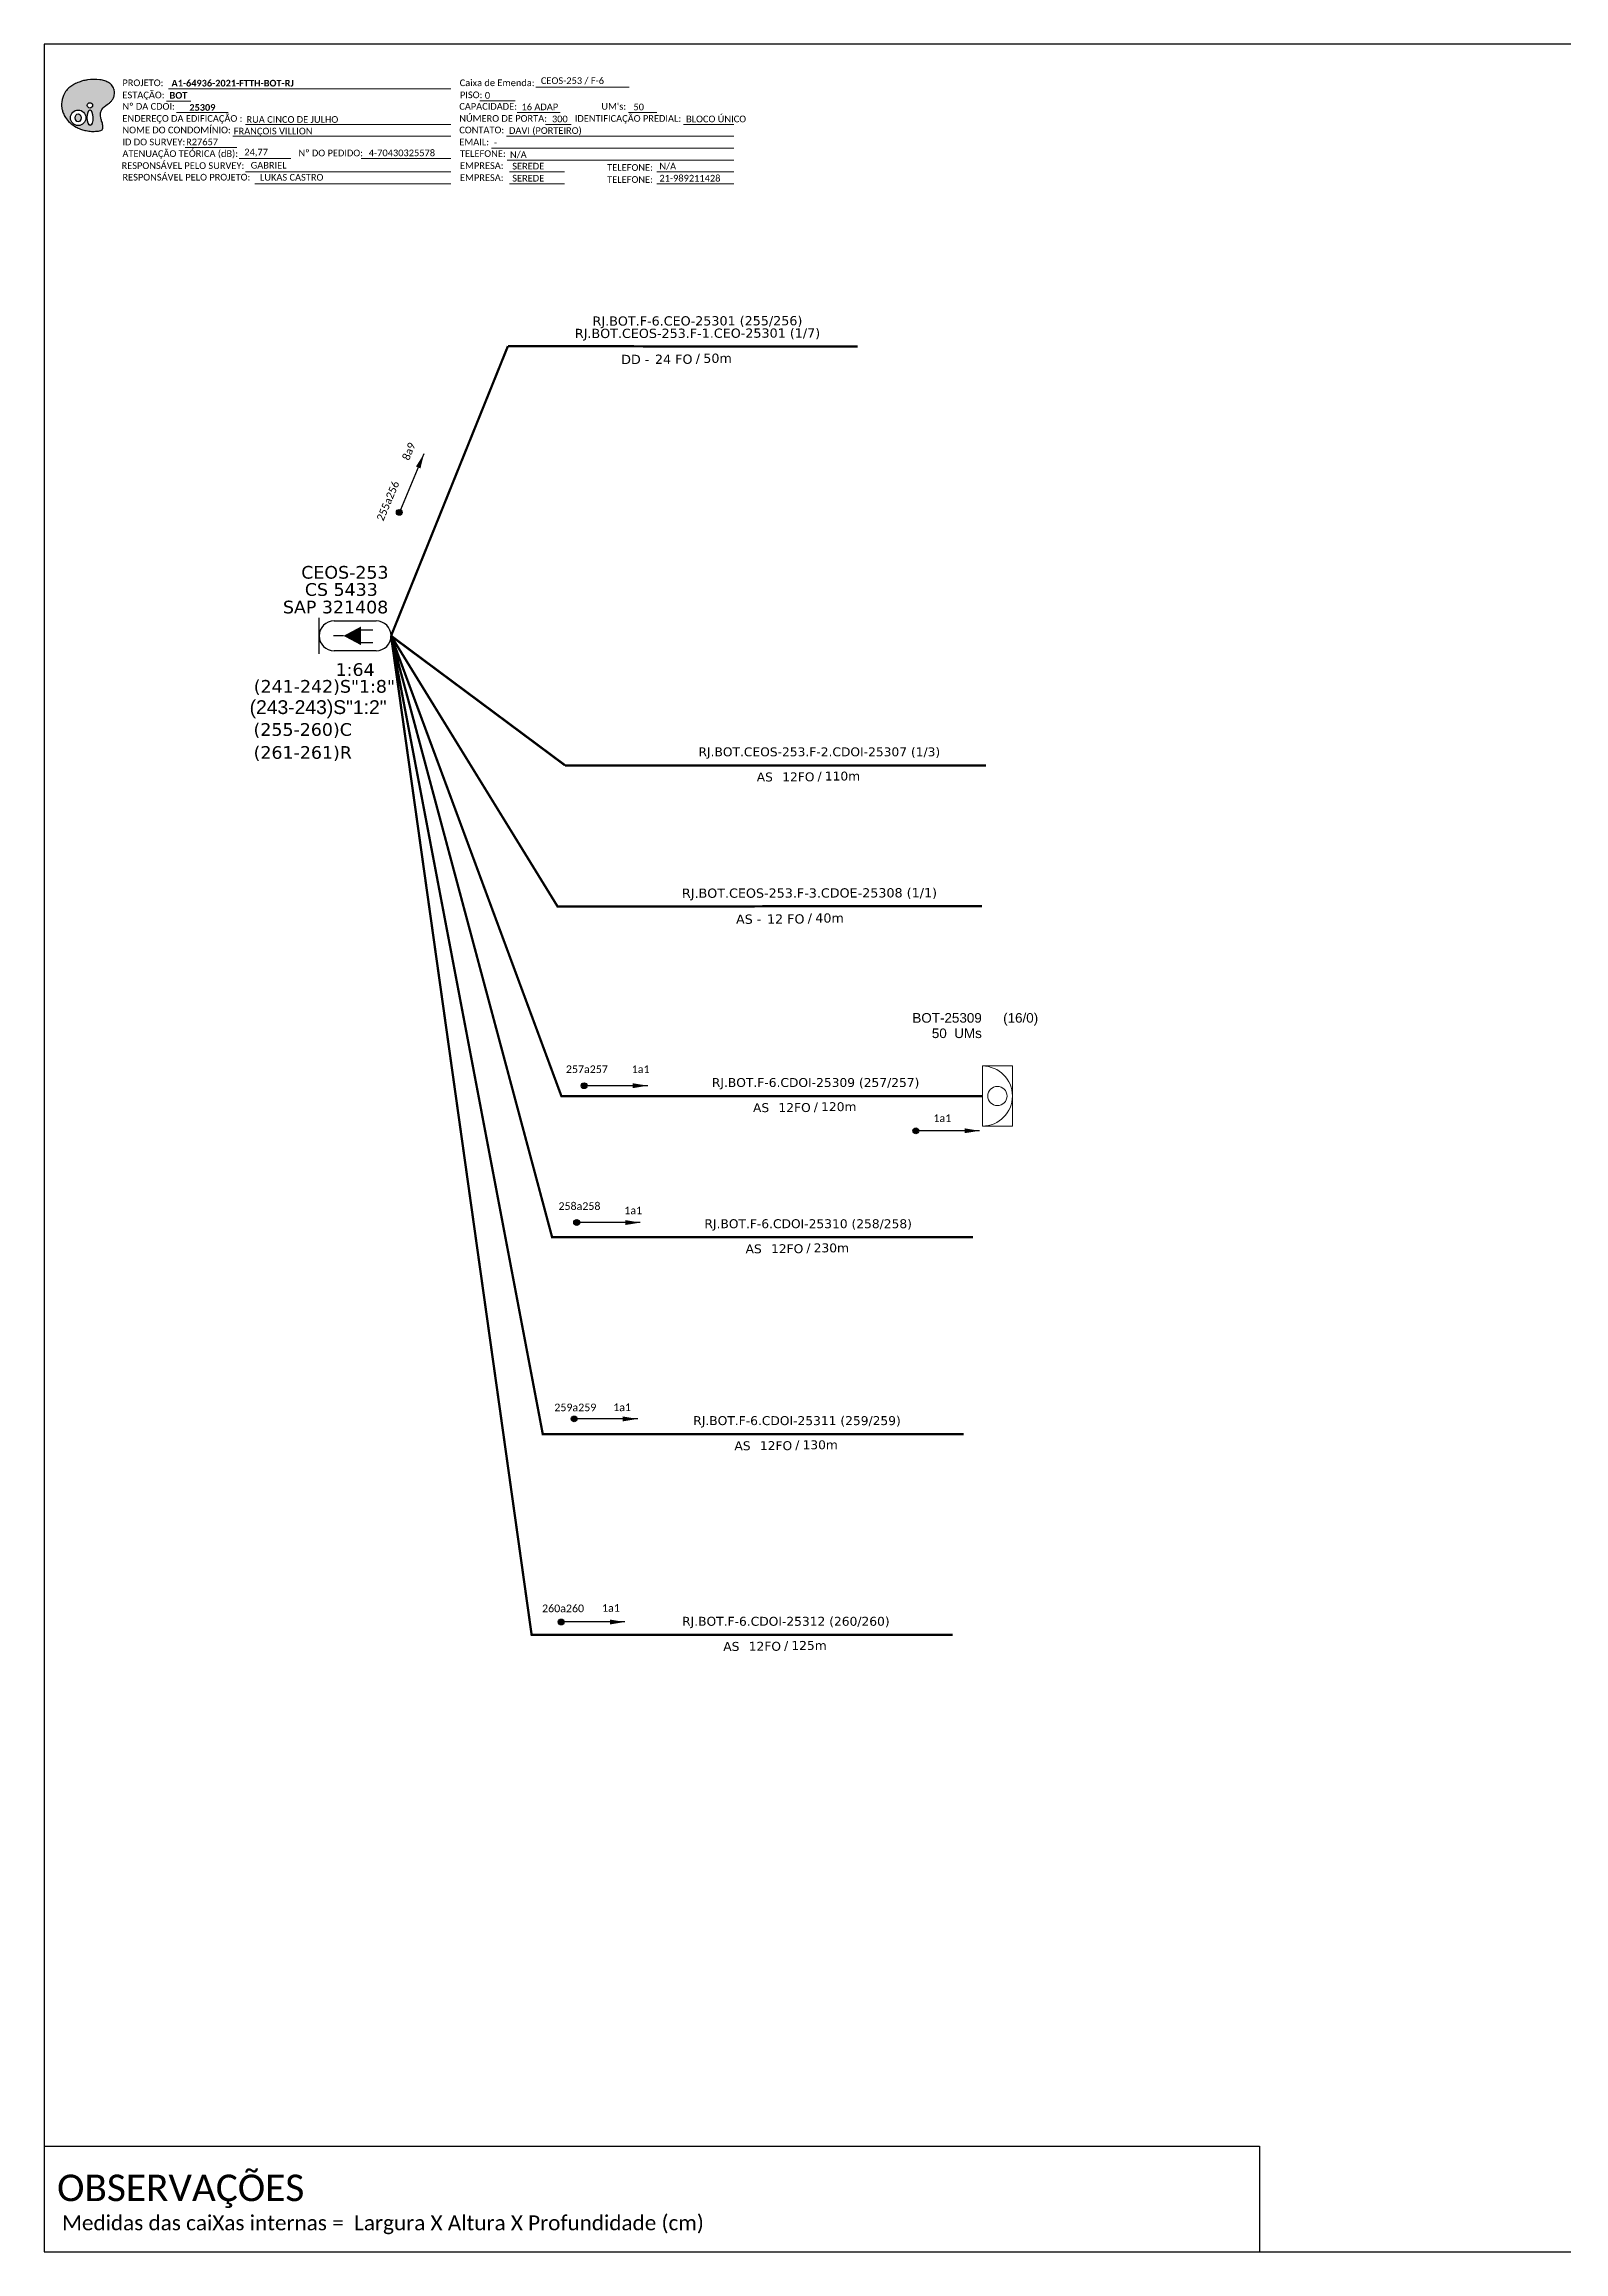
# Model space of a CAD drawing. Extents: x -89 to 1637, y 705 to 1299.
# Drawn here: x -89 to 320, y 705 to 1299 of the extents above; entities that cross this region are included whole.
import ezdxf
from ezdxf.enums import TextEntityAlignment as Align

# ---------------------------------------------------------------- set-up
doc = ezdxf.new("R2010")
doc.units = 0
for name, color, linetype, lineweight in [("20.0-LEGENDA DOS CDO'S", 1, 'Continuous', 0), ('20.1-CDO_INTERIOR', 1, 'Continuous', 0), ('40.1-ETIQUETAS', 1, 'Continuous', 20)]:
    doc.layers.add(name, color=color, linetype=linetype, lineweight=lineweight)
for name, color, linetype in [('20.4-CEOS', 1, 'Continuous'), ('CAP a instalar', 1, 'Continuous'), ('Seta indicação do cabo', 7, 'Continuous')]:
    doc.layers.add(name, color=color, linetype=linetype)
doc.styles.add('ARIAL', font='arial.ttf')
doc.styles.add('siredit', font='verdana.ttf')
doc.styles.get("Standard").update_dxf_attribs({"font": 'arial.ttf'})
doc.styles.add('WMF-Calibri0', font='calibri.ttf')
doc.styles.add('WMF-Calibri1', font='calibrib.ttf')
doc.linetypes.add('FENCELINE1', pattern='A,0.25,-0.1,[133,ltypeshp.shx,S=0.1,R=0,X=-0.1,Y=0],-0.1,1', length=1.45)
doc.dimstyles.new('CC', dxfattribs={"dimtxt": 1, "dimasz": 2, "dimexe": 0.18, "dimexo": 0.0625, "dimgap": 0.09, "dimtad": 0, "dimdec": 0, "dimrnd": 1, "dimzin": 0, "dimdsep": 46, "dimtxsty": 'siredit', "dimblk": 'NONE', "dimcen": 0, "dimse1": 1, "dimse2": 1, "dimsd1": 1, "dimsd2": 1, "dimclrt": 7, "dimadec": 0, "dimazin": 0, "dimtfac": 1, "dimtdec": 0, "dimtofl": 0, "dimtmove": 0, "dimatfit": 3, "dimfxl": 0, "dimtolj": 1, "dimtzin": 0, "dimarcsym": 0})

# ---------------------------------------------------------------- blocks, each defined once
blk = doc.blocks.new('OI')
h = blk.add_hatch(color=40)
edge = h.paths.add_edge_path()
edge.add_spline(control_points=[(4.35, -0.67), (3.92, -0.99), (3.26, -1.5), (2.81, -2.59), (2.9, -3.5), (3.06, -4.27), (3.31, -4.85), (3.37, -5.39), (3.4, -5.88), (3.2, -6.4), (2.54, -6.61), (1.65, -6.63), (0.55, -6.67), (-0.56, -6.42), (-1.61, -6.14), (-2.77, -5.61), (-3.92, -4.77), (-4.89, -3.7), (-5.34, -2.65), (-5.6, -1.94), (-5.85, -0.96), (-5.71, 0.47), (-5.1, 2.02), (-4.14, 3.02), (-3.3, 3.61), (-2.37, 4.16), (-1.36, 4.44), (-0.56, 4.7), (0.79, 4.85), (2.24, 4.97), (3.79, 4.57), (4.67, 4.21), (5.44, 3.65), (5.76, 2.99), (6.03, 2.21), (6.01, 1.46), (5.72, 0.64), (5.31, 0.08), (4.88, -0.38), (4.51, -0.55), (4.35, -0.67)], knot_values=[0, 0, 0, 0, 1.60434, 2.417191, 3.427595, 4.282808, 4.776746, 5.304182, 5.888771, 6.258406, 6.858137, 7.79129, 8.986195, 10.124242, 11.187857, 12.242908, 13.953784, 15.414161, 16.515391, 17.349188, 17.675853, 19.552021, 21.515531, 22.568638, 23.63245, 24.621084, 25.782718, 26.745347, 27.142653, 29.870543, 31.004649, 31.921532, 32.709589, 33.801391, 34.042471, 35.192333, 35.971461, 36.628871, 37.254359, 37.836911, 37.836911, 37.836911, 37.836911], degree=3, periodic=0)
h.paths.add_polyline_path([(1.13, -0.87, -1), (-0.04, -0.87, -1)], flags=16)
edge = h.paths.add_edge_path(flags=16)
edge.add_ellipse((0.56, -3.59), major_axis=(-0.02, 1.71), ratio=0.361305, start_angle=0, end_angle=360)
h.paths.add_polyline_path([(-0.36, -3.62, -1), (-3.8, -3.62, -1)], flags=16)
edge = h.paths.add_edge_path(flags=0)
edge.add_ellipse((-2.08, -3.62), major_axis=(0, 0.885), ratio=0.758294, start_angle=0, end_angle=360)
at = {"color": 40}
for centre, radius in [((-2.08, -3.62), 1.72), ((0.54, -0.87), 0.587)]:
    blk.add_circle(centre, radius, dxfattribs=at)
blk.add_ellipse((-2.08, -3.62), major_axis=(0, 0.885), ratio=0.758294, start_param=-3.141592653589792, end_param=3.141592653589792, dxfattribs=at)
blk.add_ellipse((0.56, -3.59), major_axis=(-0.02, 1.71), ratio=0.361305, dxfattribs=at)
at = {"color": 40, "start_tangent": (-0.800898, -0.598801), "end_tangent": (-0.800898, -0.598801)}
blk.add_spline([(4.35, -0.67), (3.2, -1.78), (2.9, -2.54), (2.92, -3.55), (3.12, -4.38), (3.28, -4.85), (3.37, -5.37), (3.35, -5.95), (3.2, -6.29), (2.66, -6.55), (1.73, -6.63), (0.54, -6.62), (-0.58, -6.41), (-1.6, -6.11), (-2.56, -5.67), (-3.95, -4.67), (-4.89, -3.56), (-5.37, -2.56), (-5.64, -1.78), (-5.72, -1.46), (-5.63, 0.42), (-4.84, 2.22), (-4.13, 2.99), (-3.27, 3.62), (-2.4, 4.09), (-1.3, 4.47), (-0.37, 4.72), (0.02, 4.77), (2.75, 4.8), (3.85, 4.53), (4.69, 4.16), (5.31, 3.68), (5.85, 2.73), (5.93, 2.5), (5.94, 1.35), (5.67, 0.62), (5.29, 0.08), (4.84, -0.36), (4.35, -0.67)], degree=3, dxfattribs=at)
blk = doc.blocks.new('CARIMBO')
at = {"color": 7, "lineweight": 0}
for points in [[(35.66, -16.79), (111.64, -16.79)], [(134.48, -16.3), (159.61, -16.3)], [(35.15, -20.06), (41.7, -20.06)], [(37.81, -23.14), (51.75, -23.14)], [(119.43, -20.02), (128.92, -20.02)], [(129.48, -23.14), (141.1, -23.14)], [(159.42, -23.14), (167.09, -23.14)], [(52.97, -29.48), (111.64, -29.48)], [(56.38, -26.37), (111.64, -26.37)], [(126.6, -29.48), (187.83, -29.48)], [(137.07, -26.37), (144.01, -26.37)], [(174.24, -26.37), (187.8, -26.37)], [(40.13, -32.55), (54.07, -32.55)], [(54.67, -35.52), (68.61, -35.52)], [(122.56, -32.72), (187.83, -32.72)], [(56.38, -39.07), (111.64, -39.07)], [(126.84, -35.96), (187.83, -35.96)], [(127.45, -39.07), (142.25, -39.07)], [(167.06, -39.07), (187.83, -39.07)], [(58.87, -42.31), (111.64, -42.31)], [(127.45, -42.31), (142.25, -42.31)], [(167.06, -42.31), (187.83, -42.31)]]:
    blk.add_lwpolyline(points, dxfattribs=at)
at = {"color": 7, "xscale": 1.213923925163967, "yscale": 1.213923925163967, "zscale": 1.213923925163967, "rotation": 0.1532896023949059}
blk.add_blockref('OI', (13.86, -20.16), dxfattribs=at)
at = {"color": 7, "lineweight": 0, "style": 'WMF-Calibri0'}
for s, height, p in [('PROJETO:', 1.793, (23.26, -16.04)), ('ESTAÇÃO:', 1.793, (23.26, -19.32)), ('Caixa de Emenda:', 1.7927, (114.02, -16.04)), ('PISO:', 1.793, (114.09, -19.28)), ('ENDEREÇO DA EDIFICAÇÃO :', 1.7927, (23.26, -25.63)), ('Nº DA CDOI:', 1.7927, (23.26, -22.39)), ('CAPACIDADE:', 1.7927, (113.91, -22.39)), ('NÚMERO DE PORTA:', 1.7927, (113.91, -25.63)), ('IDENTIFICAÇÃO PREDIAL:', 1.7927, (144.99, -25.63)), ("UM's:", 1.793, (152.15, -22.39)), ('NOME DO CONDOMÍNIO:', 1.7927, (23.26, -28.74)), ('CONTATO:', 1.793, (113.91, -28.74)), ('ATENUAÇÃO TEÓRICA (dB):', 1.7927, (23.26, -35.09)), ('ID DO SURVEY:', 1.7927, (23.26, -31.97)), ('EMAIL:', 1.793, (113.91, -31.97)), ('TELEFONE:', 1.793, (114.09, -35.09)), ('RESPONSÁVEL PELO SURVEY:', 1.7927, (23.02, -38.32)), ('RESPONSÁVEL PELO PROJETO:', 1.7927, (23.26, -41.44)), ('EMPRESA:', 1.793, (114.09, -38.32)), ('EMPRESA:', 1.793, (114.09, -41.56)), ('TELEFONE:', 1.793, (153.7, -38.83)), ('TELEFONE:', 1.793, (153.7, -42.06))]:
    blk.add_text(s, height=height, dxfattribs=at).set_placement(p)
at = {"color": 7, "lineweight": 0, "flags": 8}
for tag, p, style in [('EST', (35.94, -19.41), 'WMF-Calibri1'), ('PROJ', (36.46, -16.13), 'WMF-Calibri1'), ('PISO_PTR', (120.78, -19.42), 'WMF-Calibri0'), ('CEOS-XX', (135.87, -15.46), 'WMF-Calibri0'), ('CAPAC.', (130.66, -22.52), 'WMF-Calibri0'), ("UC'S", (160.78, -22.54), 'WMF-Calibri0'), ('NOME_DO_COND.', (53.23, -29.02), 'WMF-Calibri0'), ('LOGRADOURO', (56.65, -25.91), 'WMF-Calibri0'), ('NOME_DO_CONTATO', (127.3, -28.89), 'WMF-Calibri0'), ('N°', (138.85, -25.77), 'WMF-Calibri0'), ('N°PREDIO', (174.94, -25.77), 'WMF-Calibri0'), ('_ID_', (40.39, -31.94), 'WMF-Calibri0'), ('O_POTEN', (56.06, -34.68), 'WMF-Calibri0'), ('EMAIL', (123.26, -32.12), 'WMF-Calibri0'), ('TELEFONE', (127.55, -35.36), 'WMF-Calibri0'), ('RES_SURVEY', (57.78, -38.23), 'WMF-Calibri0'), ('RES_PROJ', (60.27, -41.47), 'WMF-Calibri0'), ('EMP_RESP_SURVEY', (128.16, -38.47), 'WMF-Calibri0'), ('EMP_RESP_PROJ', (128.16, -41.71), 'WMF-Calibri0'), ('CONT_RESP_SURVEY', (167.76, -38.47), 'WMF-Calibri0'), ('CONT_RESP_PROJ', (167.76, -41.71), 'WMF-Calibri0')]:
    blk.add_attdef(tag, p, '', height=1.79, dxfattribs=dict(at, style=style))
at = {"color": 7, "lineweight": 0, "style": 'WMF-Calibri1', "flags": 8}
blk.add_attdef("N° CDO'S", text='', height=1.79, dxfattribs=at).set_placement((44.78, -22.68), align=Align.CENTER)
blk = doc.blocks.new('ETIQUETA_RS5F')
at = {"layer": '40.1-ETIQUETAS', "color": 0, "style": 'siredit'}
blk.add_text('/', height=1.5, dxfattribs=at).set_placement((1.58, -1.95), align=Align.MIDDLE_RIGHT)
for tag, p in [('ETIQUETA_R_PRIMARIA', (1.21, 4.1)), ('ETIQUETA_R_SECUNDARIA', (1.21, 2.1)), ('F_ATIVAS/F_MORTAS', (1.14, -4.24))]:
    blk.add_attdef(tag, text='', height=1.5, dxfattribs=at).set_placement(p, align=Align.MIDDLE_CENTER)
for tag, p in [('TIPO_CABO', (-6.58, -2.12)), ('CAP_CABO', (0.4, -2.09))]:
    blk.add_attdef(tag, text='', height=1.5, dxfattribs=at).set_placement(p, align=Align.MIDDLE_RIGHT)
blk.add_attdef('METROS', text='', height=1.5, dxfattribs=at).set_placement((2.14, -1.95), align=Align.MIDDLE_LEFT)
for tag, p in [('FUSÃO_1', (0.85, -8.39)), ('FUSÃO_2', (0.85, -10.6)), ('FUSÃO_3', (0.85, -12.93)), ('FUSÃO_4', (0.85, -15.14)), ('FUSÃO_5', (0.85, -17.16))]:
    blk.add_attdef(tag, text='', height=1.5, dxfattribs=at).set_placement(p, align=Align.CENTER)
blk = doc.blocks.new('_None')

msp = doc.modelspace()

# ---------------------------------------------------------------- hatches: boundary and pattern name
at = {"layer": 'Seta indicação do cabo'}
h = msp.add_hatch(color=256, dxfattribs=at)
h.dxf.hatch_style = 1
h.paths.add_polyline_path([(7.03, 1173.05, 1), (5.47, 1173.05, 1)])
h = msp.add_hatch(color=256, dxfattribs=at)
h.dxf.hatch_style = 1
h.paths.add_polyline_path([(56.78, 1018.79, 1), (55.21, 1018.79, 1)])
h = msp.add_hatch(color=256, dxfattribs=at)
h.dxf.hatch_style = 1
h.paths.add_polyline_path([(146.05, 1006.66, 1), (144.48, 1006.66, 1)])
h = msp.add_hatch(color=256, dxfattribs=at)
h.dxf.hatch_style = 1
h.paths.add_polyline_path([(54.78, 981.96, 1), (53.21, 981.96, 1)])
h = msp.add_hatch(color=256, dxfattribs=at)
h.dxf.hatch_style = 1
h.paths.add_polyline_path([(54.09, 929.13, 1), (52.52, 929.13, 1)])
h = msp.add_hatch(color=256, dxfattribs=at)
h.dxf.hatch_style = 1
h.paths.add_polyline_path([(50.6, 874.49, 1), (49.03, 874.49, 1)])

# ---------------------------------------------------------------- linework, layer by layer
msp.add_lwpolyline([(-89.32, 705.02), (749.25, 705.02), (749.25, 1299.02), (-89.32, 1299.02), (-89.32, 705.02)])
at = {"color": 7, "lineweight": 0}
msp.add_lwpolyline([(-4.01, 1268.26), (20.14, 1268.26)], dxfattribs=at)
at = {"color": 7}
msp.add_lwpolyline([(-89.24, 733.5), (237.71, 733.5), (237.71, 705.02)], dxfattribs=at)
at = {"layer": '20.1-CDO_INTERIOR', "color": 1, "lineweight": 18}
msp.add_lwpolyline([(171.25, 1007.93), (171.25, 1024.09), (163.17, 1024.09), (163.17, 1007.93)], close=True, dxfattribs=at)
msp.add_circle((167.21, 1016.01), 2.59, dxfattribs=at)
msp.add_arc((163.17, 1016.01), 8.08, 270, 90, dxfattribs=at)
at = {"layer": '20.4-CEOS', "color": 5}
for p, q in [((-11.28, 1143.85), (0.01, 1143.85)), ((0.01, 1135.8), (-11.28, 1135.8))]:
    msp.add_line(p, q, dxfattribs=at)
for points in [[(-15.3, 1134.97), (-15.3, 1144.68)], [(-4.29, 1141.42), (-0.87, 1141.42)], [(-8.75, 1139.82), (-11.46, 1139.82)], [(-4.29, 1138.07), (-0.87, 1138.07)]]:
    msp.add_lwpolyline(points, dxfattribs=at)
msp.add_lwpolyline([(-8.75, 1139.82, 0, 4.97, 0), (-4.09, 1139.82, 4.97, 4.97, 0)], format="xyseb", dxfattribs=at)
for centre, start, end in [((-11.28, 1139.82), 90, 270), ((0.01, 1139.82), 270, 90)]:
    msp.add_arc(centre, 4.03, start, end, dxfattribs=at)
at = {"layer": 'CAP a instalar', "color": 7, "linetype": 'ByBlock', "ltscale": 30, "const_width": 0.625}
for points in [[(4.04, 1139.82), (35.48, 1217.76), (35.48, 1217.76)], [(35.48, 1217.76), (129.65, 1217.65)]]:
    msp.add_lwpolyline(points, dxfattribs=at)
at = {"layer": 'CAP a instalar', "color": 7, "linetype": 'FENCELINE1', "ltscale": 7, "const_width": 0.625}
for points in [[(163.03, 1067.13), (48.87, 1066.97), (4.04, 1139.82)], [(50.87, 1104.98), (4.04, 1139.82)], [(160.67, 978.02), (47.38, 978.02), (4.04, 1139.82)], [(158.17, 925.04), (44.87, 925.04), (4.04, 1139.82)], [(155.17, 871.03), (41.87, 871.03), (4.04, 1139.82)], [(50.87, 1104.98), (164.17, 1104.98)]]:
    msp.add_lwpolyline(points, dxfattribs=at)
at = {"layer": 'CAP a instalar', "color": 1, "linetype": 'FENCELINE1', "ltscale": 7, "const_width": 0.625}
msp.add_lwpolyline([(163.17, 1016.01), (49.87, 1016.01), (4.04, 1139.82)], dxfattribs=at)
at = {"layer": 'Seta indicação do cabo'}
for centre in [(6.25, 1173.05), (55.99, 1018.79), (145.26, 1006.66), (53.99, 981.96), (53.31, 929.13), (49.81, 874.49)]:
    msp.add_circle(centre, 0.783, dxfattribs=at)

# ---------------------------------------------------------------- block references
ref = msp.add_blockref('CARIMBO', (-91.51, 1303.77))
ref.add_attrib('PROJ', 'A1-64936-2021-FTTH-BOT-RJ', (-55.05, 1287.63), dxfattribs={"color": 7, "lineweight": 0, "height": 1.7927, "style": 'WMF-Calibri1'})
ref.add_attrib('EST', 'BOT', (-55.57, 1284.35), dxfattribs={"color": 7, "lineweight": 0, "height": 1.793, "style": 'WMF-Calibri1'})
ref.add_attrib("N° CDO'S", '25309', dxfattribs={"color": 7, "lineweight": 0, "height": 1.793, "style": 'WMF-Calibri1'}).set_placement((-46.73, 1281.09), align=Align.CENTER)
ref.add_attrib('LOGRADOURO', 'RUA CINCO DE JULHO', (-34.86, 1277.86), dxfattribs={"color": 7, "lineweight": 0, "height": 1.7927, "style": 'WMF-Calibri0'})
ref.add_attrib('NOME_DO_COND.', 'FRANÇOIS VILLION', (-38.28, 1274.74), dxfattribs={"color": 7, "lineweight": 0, "height": 1.7927, "style": 'WMF-Calibri0'})
ref.add_attrib('_ID_', 'R27657', (-51.11, 1271.83), dxfattribs={"color": 7, "lineweight": 0, "height": 1.793, "style": 'WMF-Calibri0'})
ref.add_attrib('O_POTEN', '24,77', (-35.45, 1269.09), dxfattribs={"color": 7, "lineweight": 0, "height": 1.793, "style": 'WMF-Calibri0'})
ref.add_attrib('RES_SURVEY', 'GABRIEL', (-33.73, 1265.54), dxfattribs={"color": 7, "lineweight": 0, "height": 1.793, "style": 'WMF-Calibri0'})
ref.add_attrib('RES_PROJ', 'LUKAS CASTRO', (-31.24, 1262.3), dxfattribs={"color": 7, "lineweight": 0, "height": 1.7927, "style": 'WMF-Calibri0'})
ref.add_attrib('CEOS-XX', 'CEOS-253 / F-6', (44.36, 1288.31), dxfattribs={"color": 7, "lineweight": 0, "height": 1.7927, "style": 'WMF-Calibri0'})
ref.add_attrib('CAPAC.', '16 ADAP', (39.15, 1281.25), dxfattribs={"color": 7, "lineweight": 0, "height": 1.793, "style": 'WMF-Calibri0'})
ref.add_attrib("UC'S", '50', (69.27, 1281.23), dxfattribs={"color": 7, "lineweight": 0, "height": 1.793, "style": 'WMF-Calibri0'})
ref.add_attrib('PISO_PTR', '0', (29.28, 1284.34), dxfattribs={"color": 7, "lineweight": 0, "height": 1.79, "style": 'WMF-Calibri0'})
ref.add_attrib('N°', '300', (47.34, 1278), dxfattribs={"color": 7, "lineweight": 0, "height": 1.793, "style": 'WMF-Calibri0'})
ref.add_attrib('N°PREDIO', 'BLOCO ÚNICO', (83.43, 1278), dxfattribs={"color": 7, "lineweight": 0, "height": 1.7927, "style": 'WMF-Calibri0'})
ref.add_attrib('NOME_DO_CONTATO', 'DAVI (PORTEIRO)', (35.79, 1274.88), dxfattribs={"color": 7, "lineweight": 0, "height": 1.7927, "style": 'WMF-Calibri0'})
ref.add_attrib('EMAIL', '-', (31.75, 1271.65), dxfattribs={"color": 7, "lineweight": 0, "height": 1.79, "style": 'WMF-Calibri0'})
ref.add_attrib('TELEFONE', 'N/A', (36.04, 1268.41), dxfattribs={"color": 7, "lineweight": 0, "height": 1.793, "style": 'WMF-Calibri0'})
ref.add_attrib('EMP_RESP_SURVEY', 'SEREDE', (36.65, 1265.3), dxfattribs={"color": 7, "lineweight": 0, "height": 1.793, "style": 'WMF-Calibri0'})
ref.add_attrib('EMP_RESP_PROJ', 'SEREDE', (36.65, 1262.06), dxfattribs={"color": 7, "lineweight": 0, "height": 1.793, "style": 'WMF-Calibri0'})
ref.add_attrib('CONT_RESP_SURVEY', 'N/A', (76.25, 1265.3), dxfattribs={"color": 7, "lineweight": 0, "height": 1.793, "style": 'WMF-Calibri0'})
ref.add_attrib('CONT_RESP_PROJ', '21-989211428', (76.25, 1262.06), dxfattribs={"color": 7, "lineweight": 0, "height": 1.7927, "style": 'WMF-Calibri0'})
at = {"layer": '40.1-ETIQUETAS', "color": 7}
ref = msp.add_blockref('ETIQUETA_RS5F', (84.55, 1217.75), dxfattribs=dict(at, xscale=1.661968302029992, yscale=1.661968302029991, zscale=1.661968302029991, rotation=0.1179917413874856))
ref.add_attrib('ETIQUETA_R_PRIMARIA', 'RJ.BOT.F-6.CEO-25301 (255/256)', dxfattribs={"color": 0, "height": 2.493, "rotation": 0.11799, "style": 'siredit'}).set_placement((86.5, 1224.57), align=Align.MIDDLE_CENTER)
ref.add_attrib('ETIQUETA_R_SECUNDARIA', 'RJ.BOT.CEOS-253.F-1.CEO-25301 (1/7)', dxfattribs={"color": 0, "height": 2.493, "rotation": 0.11799, "style": 'siredit'}).set_placement((86.51, 1221.25), align=Align.MIDDLE_CENTER)
ref.add_attrib('TIPO_CABO', 'DD -', dxfattribs={"color": 0, "height": 2.493, "rotation": 0.11799, "style": 'siredit'}).set_placement((73.56, 1214.21), align=Align.MIDDLE_RIGHT)
ref.add_attrib('CAP_CABO', '24 FO', dxfattribs={"color": 0, "height": 2.493, "rotation": 0.11799, "style": 'siredit'}).set_placement((85.16, 1214.27), align=Align.MIDDLE_RIGHT)
ref.add_attrib('METROS', '50m', dxfattribs={"color": 0, "height": 2.493, "rotation": 0.11799, "style": 'siredit'}).set_placement((88.06, 1214.51), align=Align.MIDDLE_LEFT)
ref = msp.add_blockref('ETIQUETA_RS5F', (114.68, 1067.14), dxfattribs=dict(at, xscale=1.661968302029992, yscale=1.661968302029991, zscale=1.661968302029991, rotation=0.1179917413876913))
ref.add_attrib('ETIQUETA_R_SECUNDARIA', 'RJ.BOT.CEOS-253.F-3.CDOE-25308 (1/1)', dxfattribs={"color": 0, "height": 2.493, "rotation": 0.11799, "style": 'siredit'}).set_placement((116.64, 1070.64), align=Align.MIDDLE_CENTER)
ref.add_attrib('TIPO_CABO', 'AS -', dxfattribs={"color": 0, "height": 2.493, "rotation": 0.11799, "style": 'siredit'}).set_placement((103.7, 1063.6), align=Align.MIDDLE_RIGHT)
ref.add_attrib('CAP_CABO', '12 FO', dxfattribs={"color": 0, "height": 2.493, "rotation": 0.11799, "style": 'siredit'}).set_placement((115.3, 1063.66), align=Align.MIDDLE_RIGHT)
ref.add_attrib('METROS', '40m', dxfattribs={"color": 0, "height": 2.493, "rotation": 0.11799, "style": 'siredit'}).set_placement((118.2, 1063.9), align=Align.MIDDLE_LEFT)
at = {"layer": 'CAP a instalar', "color": 7, "ltscale": 30}
ref = msp.add_blockref('ETIQUETA_RS5F', (117.39, 1105.23), dxfattribs=dict(at, xscale=1.601806620025314, yscale=1.601806620025314, zscale=1.601806620025314))
ref.add_attrib('ETIQUETA_R_SECUNDARIA', 'RJ.BOT.CEOS-253.F-2.CDOI-25307 (1/3)', dxfattribs={"layer": '40.1-ETIQUETAS', "color": 0, "height": 2.4027, "style": 'siredit'}).set_placement((119.29, 1108.61), align=Align.MIDDLE_CENTER)
ref.add_attrib('TIPO_CABO', 'AS', dxfattribs={"layer": '40.1-ETIQUETAS', "color": 0, "height": 2.403, "style": 'siredit'}).set_placement((106.79, 1101.85), align=Align.MIDDLE_RIGHT)
ref.add_attrib('CAP_CABO', '12FO', dxfattribs={"layer": '40.1-ETIQUETAS', "color": 0, "height": 2.403, "style": 'siredit'}).set_placement((117.98, 1101.88), align=Align.MIDDLE_RIGHT)
ref.add_attrib('METROS', '110m', dxfattribs={"layer": '40.1-ETIQUETAS', "color": 0, "height": 2.403, "style": 'siredit'}).set_placement((120.77, 1102.1), align=Align.MIDDLE_LEFT)
at = {"layer": 'CAP a instalar', "color": 1, "linetype": 'FENCELINE1', "ltscale": 7}
ref = msp.add_blockref('ETIQUETA_RS5F', (116.39, 1016.27), dxfattribs=dict(at, xscale=1.601806620025314, yscale=1.601806620025314, zscale=1.601806620025314))
ref.add_attrib('ETIQUETA_R_SECUNDARIA', 'RJ.BOT.F-6.CDOI-25309 (257/257)', dxfattribs={"layer": '40.1-ETIQUETAS', "color": 0, "height": 2.4027, "style": 'siredit'}).set_placement((118.29, 1019.64), align=Align.MIDDLE_CENTER)
ref.add_attrib('TIPO_CABO', 'AS', dxfattribs={"layer": '40.1-ETIQUETAS', "color": 0, "height": 2.403, "style": 'siredit'}).set_placement((105.79, 1012.88), align=Align.MIDDLE_RIGHT)
ref.add_attrib('CAP_CABO', '12FO', dxfattribs={"layer": '40.1-ETIQUETAS', "color": 0, "height": 2.403, "style": 'siredit'}).set_placement((116.98, 1012.91), align=Align.MIDDLE_RIGHT)
ref.add_attrib('METROS', '120m', dxfattribs={"layer": '40.1-ETIQUETAS', "color": 0, "height": 2.403, "style": 'siredit'}).set_placement((119.77, 1013.14), align=Align.MIDDLE_LEFT)
at = {"layer": 'CAP a instalar', "color": 7, "linetype": 'FENCELINE1', "ltscale": 7}
ref = msp.add_blockref('ETIQUETA_RS5F', (114.39, 978.28), dxfattribs=dict(at, xscale=1.601806620025314, yscale=1.601806620025314, zscale=1.601806620025314))
ref.add_attrib('ETIQUETA_R_SECUNDARIA', 'RJ.BOT.F-6.CDOI-25310 (258/258)', dxfattribs={"layer": '40.1-ETIQUETAS', "color": 0, "height": 2.4027, "style": 'siredit'}).set_placement((116.29, 981.65), align=Align.MIDDLE_CENTER)
ref.add_attrib('TIPO_CABO', 'AS', dxfattribs={"layer": '40.1-ETIQUETAS', "color": 0, "height": 2.403, "style": 'siredit'}).set_placement((103.79, 974.89), align=Align.MIDDLE_RIGHT)
ref.add_attrib('CAP_CABO', '12FO', dxfattribs={"layer": '40.1-ETIQUETAS', "color": 0, "height": 2.403, "style": 'siredit'}).set_placement((114.98, 974.93), align=Align.MIDDLE_RIGHT)
ref.add_attrib('METROS', '230m', dxfattribs={"layer": '40.1-ETIQUETAS', "color": 0, "height": 2.403, "style": 'siredit'}).set_placement((117.77, 975.15), align=Align.MIDDLE_LEFT)
ref = msp.add_blockref('ETIQUETA_RS5F', (111.39, 925.3), dxfattribs=dict(at, xscale=1.601806620025314, yscale=1.601806620025314, zscale=1.601806620025314))
ref.add_attrib('ETIQUETA_R_SECUNDARIA', 'RJ.BOT.F-6.CDOI-25311 (259/259)', dxfattribs={"layer": '40.1-ETIQUETAS', "color": 0, "height": 2.4027, "style": 'siredit'}).set_placement((113.29, 928.67), align=Align.MIDDLE_CENTER)
ref.add_attrib('TIPO_CABO', 'AS', dxfattribs={"layer": '40.1-ETIQUETAS', "color": 0, "height": 2.403, "style": 'siredit'}).set_placement((100.79, 921.91), align=Align.MIDDLE_RIGHT)
ref.add_attrib('CAP_CABO', '12FO', dxfattribs={"layer": '40.1-ETIQUETAS', "color": 0, "height": 2.403, "style": 'siredit'}).set_placement((111.98, 921.94), align=Align.MIDDLE_RIGHT)
ref.add_attrib('METROS', '130m', dxfattribs={"layer": '40.1-ETIQUETAS', "color": 0, "height": 2.403, "style": 'siredit'}).set_placement((114.77, 922.17), align=Align.MIDDLE_LEFT)
ref = msp.add_blockref('ETIQUETA_RS5F', (108.39, 871.31), dxfattribs=dict(at, xscale=1.601806620025314, yscale=1.601806620025314, zscale=1.601806620025314))
ref.add_attrib('ETIQUETA_R_SECUNDARIA', 'RJ.BOT.F-6.CDOI-25312 (260/260)', dxfattribs={"layer": '40.1-ETIQUETAS', "color": 0, "height": 2.4027, "style": 'siredit'}).set_placement((110.29, 874.68), align=Align.MIDDLE_CENTER)
ref.add_attrib('TIPO_CABO', 'AS', dxfattribs={"layer": '40.1-ETIQUETAS', "color": 0, "height": 2.403, "style": 'siredit'}).set_placement((97.79, 867.92), align=Align.MIDDLE_RIGHT)
ref.add_attrib('CAP_CABO', '12FO', dxfattribs={"layer": '40.1-ETIQUETAS', "color": 0, "height": 2.403, "style": 'siredit'}).set_placement((108.98, 867.96), align=Align.MIDDLE_RIGHT)
ref.add_attrib('METROS', '125m', dxfattribs={"layer": '40.1-ETIQUETAS', "color": 0, "height": 2.403, "style": 'siredit'}).set_placement((111.77, 868.18), align=Align.MIDDLE_LEFT)

# ---------------------------------------------------------------- texts
at = {"color": 7, "lineweight": 0, "style": 'WMF-Calibri0'}
msp.add_text('Nº DO PEDIDO:', height=1.7927, dxfattribs=at).set_placement((-20.88, 1268.84))
at = {"color": 7, "style": 'WMF-Calibri0'}
msp.add_text('OBSERVAÇÕES', height=7.1308, dxfattribs=at).set_placement((-85.83, 718.67))
at = {"char_height": 2.0599, "width": 34.825, "attachment_point": 5, "rotation": 67.12231}
for s, insert in [('{\\fCalibri|b0|i0|c0|p34;\\C7;8a9}', (8.83, 1189.45)), ('{\\fCalibri|b0|i0|c0|p34;\\C7;255a256}', (3.2, 1176.12))]:
    msp.add_mtext(s, dxfattribs=dict(at, insert=insert))
at = {"char_height": 2.0599, "width": 34.825, "attachment_point": 5}
for s, insert in [('{\\fCalibri|b0|i0|c0|p34;\\C7;257a257}', (56.74, 1023.21)), ('{\\fCalibri|b0|i0|c0|p34;\\C7;1a1}', (71.21, 1023.21)), ('{\\fCalibri|b0|i0|c0|p34;\\C7;1a1}', (152.39, 1010.04)), ('{\\fCalibri|b0|i0|c0|p34;\\C7;258a258}', (54.74, 986.38)), ('{\\fCalibri|b0|i0|c0|p34;\\C7;1a1}', (69.21, 985.22)), ('{\\fCalibri|b0|i0|c0|p34;\\C7;259a259}', (53.63, 932.21)), ('{\\fCalibri|b0|i0|c0|p34;\\C7;1a1}', (66.21, 932.24)), ('{\\fCalibri|b0|i0|c0|p34;\\C7;260a260}', (50.33, 878.14)), ('{\\fCalibri|b0|i0|c0|p34;\\C7;1a1}', (63.21, 878.25))]:
    msp.add_mtext(s, dxfattribs=dict(at, insert=insert))
at = {"color": 7, "insert": (-84.48, 714.83), "char_height": 4, "width": 658.8434, "attachment_point": 1, "style": 'WMF-Calibri0'}
msp.add_mtext('Medidas das caiXas internas =  Largura X Altura X Profundidade (cm)', dxfattribs=at)
at = {"color": 7, "lineweight": 0, "style": 'WMF-Calibri0', "flags": 8}
msp.add_attdef('4-70430325578', (-1.97, 1268.87), '4-70430325578', height=1.7927, dxfattribs=at)
at = {"layer": "20.0-LEGENDA DOS CDO'S", "color": 1, "style": 'ARIAL'}
for s, p in [('BOT-25309', (163.01, 1035.74)), ('50  UMs', (163.02, 1031.6))]:
    msp.add_text(s, height=2.586, dxfattribs=at).set_placement(p, align=Align.RIGHT)
msp.add_text('    (16/0)', height=2.581, dxfattribs=at).set_placement((171.47, 1035.74), align=Align.CENTER)
at = {"layer": '20.4-CEOS', "color": 7, "style": 'siredit'}
for s, height, p in [('CEOS-253', 3.41, (-8.38, 1158.62)), ('CS 5433', 3.41, (-9.35, 1154)), ('SAP 321408  ', 3.4103, (-9.4, 1149.28)), ('1:64', 3.41, (-5.63, 1132.46)), ('(241-242)S"1:8"           ', 3.4103, (-5.73, 1127.94)), (' (255-260)C                    ', 3.4103, (-5.61, 1116.33)), ('(261-261)R                 ', 3.4103, (-7.08, 1110.15))]:
    msp.add_text(s, height=height, dxfattribs=at).set_placement(p, align=Align.TOP_CENTER)
at = {"layer": '20.4-CEOS', "color": 0, "insert": (-34.02, 1122.5), "char_height": 3.7154, "width": 62.6768, "attachment_point": 1}
msp.add_mtext('(243-243)S"1:2"           ', dxfattribs=at)

# ---------------------------------------------------------------- leaders
at = {"layer": 'Seta indicação do cabo'}
for points in [[(12.9, 1188.81), (6.55, 1173.77)], [(73.1, 1018.79), (56.78, 1018.79)], [(162.37, 1006.66), (146.05, 1006.66)], [(71.1, 981.96), (54.78, 981.96)], [(70.41, 929.13), (54.09, 929.13)], [(66.92, 874.49), (50.6, 874.49)]]:
    msp.add_leader(points, dimstyle='CC', override={"dimasz": 4}, dxfattribs=at)

doc.saveas('drawing.dxf')
